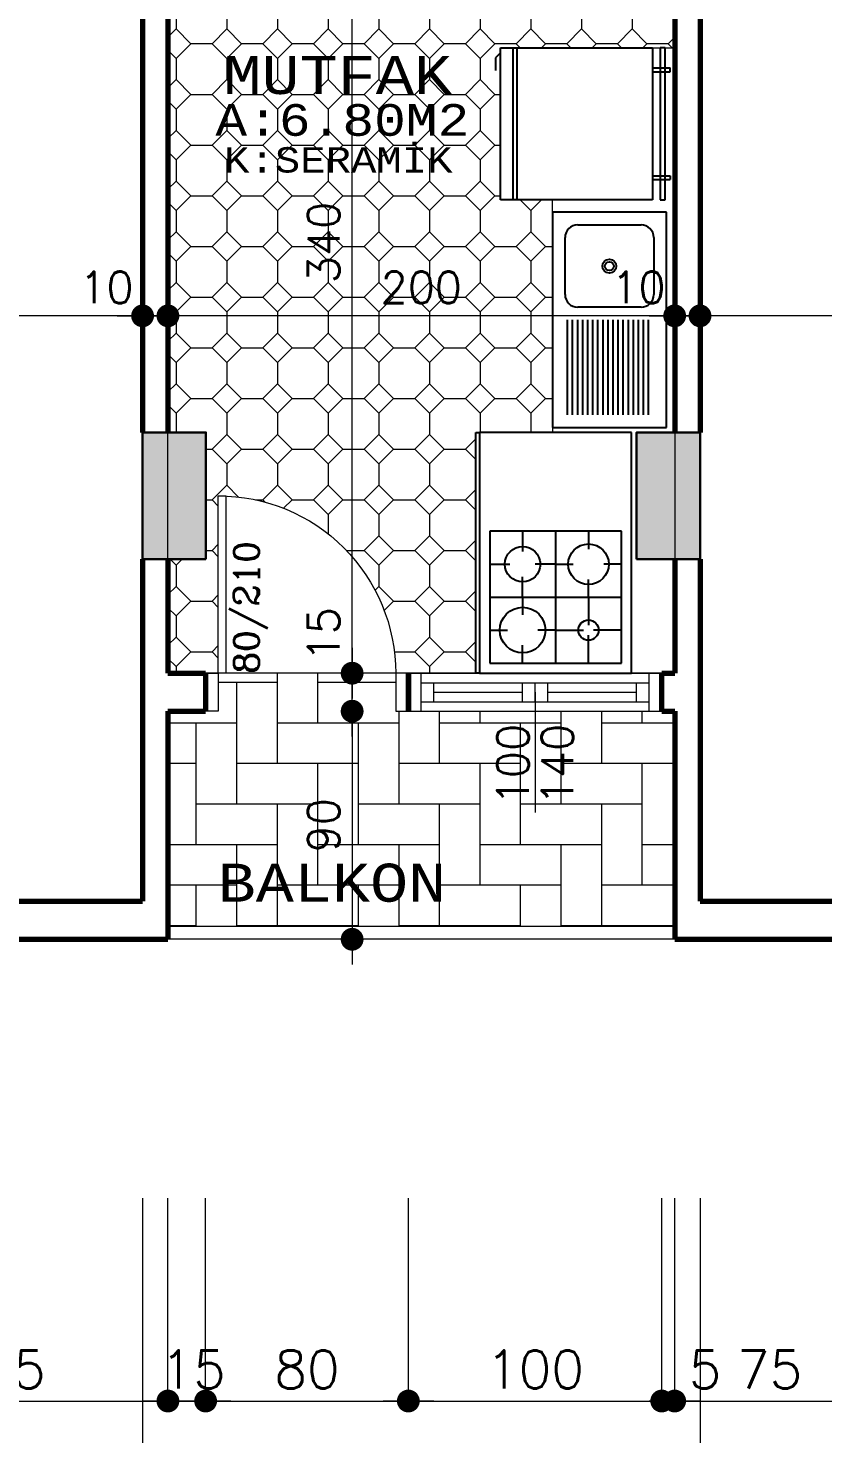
# Model space of a CAD drawing. Header units: millimetres. Extents: x 35860 to 71103, y -11298 to -8385.
# Drawn here: x 47421 to 47735, y -10969 to -10414 of the extents above; entities that cross this region are included whole.
import ezdxf
from ezdxf.enums import TextEntityAlignment as Align

# ---------------------------------------------------------------- set-up
doc = ezdxf.new("R2010")
doc.units = ezdxf.units.MM
doc.header["$MEASUREMENT"] = 0
doc.layers.get('0').update_dxf_attribs({"lineweight": 15})
doc.layers.get('Defpoints').update_dxf_attribs({"lineweight": 20})
for name, color, linetype, lineweight in [('02', 2, 'Continuous', 20), ('03_Yazı', 1, 'Continuous', 30), ('07', 3, 'Continuous', 70), ('Aks&Tefriş', 5, 'Continuous', 20), ('Kolon', 6, 'Continuous', 30), ('Merd&Balkon', 40, 'Continuous', 20), ('Ölçü', 140, 'Continuous', 20)]:
    doc.layers.add(name, color=color, linetype=linetype, lineweight=lineweight)
doc.layers.add('Lay_X', color=45, linetype='Continuous', lineweight=13, plot=False)
doc.layers.add('M-TEF', color=63, linetype='Continuous')
doc.styles.add('0', font='txt.shx')
doc.styles.add('C', font='')
doc.styles.add('C3', font='', dxfattribs={"height": 15})
doc.styles.add('ROMANC', font='romanc', dxfattribs={"height": 0.11})
doc.styles.get('C').set_extended_font_data('Courier New Tur')
doc.styles.get('C3').set_extended_font_data('Courier New Tur')
doc.dimstyles.new('2', dxfattribs={"dimtxt": 12.5, "dimasz": 1, "dimexe": 0, "dimexo": 0, "dimgap": 5, "dimtad": 1, "dimdec": 0, "dimlfac": -1, "dimzin": 12, "dimdsep": 46, "dimtxsty": '0', "dimblk": 'DOT', "dimcen": 2.5, "dimse1": 1, "dimse2": 1, "dimclrd": 256, "dimclrt": 1, "dimadec": 0, "dimazin": 0, "dimtfac": 1, "dimtdec": 0, "dimtmove": 0, "dimatfit": 0, "dimldrblk": 'DOT', "dimfxl": 1, "dimtolj": 1, "dimtzin": 0, "dimlwd": -1, "dimarcsym": 0})
doc.dimstyles.new('3', dxfattribs={"dimtxt": 15, "dimasz": 1, "dimexe": 0.18, "dimexo": 0.0625, "dimgap": 5, "dimtad": 1, "dimdec": 0, "dimlfac": -1, "dimzin": 12, "dimdsep": 46, "dimtxsty": '0', "dimblk": 'DOT', "dimcen": 2.5, "dimse1": 1, "dimse2": 1, "dimclrd": 256, "dimclrt": 1, "dimadec": 8, "dimazin": 0, "dimtfac": 1, "dimtdec": 0, "dimtmove": 0, "dimatfit": 0, "dimldrblk": 'DOT', "dimfxl": 1, "dimtolj": 1, "dimtzin": 0, "dimlwd": -1, "dimarcsym": 0})
doc.dimstyles.new('_VI80I', dxfattribs={"dimtxt": 15, "dimasz": 1, "dimexe": 0, "dimexo": 100, "dimgap": 5, "dimtad": 1, "dimdec": 0, "dimlfac": -1, "dimzin": 12, "dimdsep": 46, "dimtxsty": '0', "dimblk1": 'DOT80_2', "dimblk2": 'DOT80_1', "dimsah": 1, "dimcen": 2.5, "dimse1": 1, "dimse2": 1, "dimclrd": 256, "dimclrt": 1, "dimadec": 8, "dimazin": 0, "dimtfac": 1, "dimtdec": 0, "dimtmove": 0, "dimatfit": 0, "dimldrblk": 'DOT', "dimfxl": 1, "dimtolj": 1, "dimtzin": 0, "dimlwd": -1, "dimarcsym": 0})

# ---------------------------------------------------------------- blocks, each defined once
blk = doc.blocks.new('P_X_D_1_15-100')
at = {"layer": '02'}
for p, q in [((-50, 0), (50, 0)), ((-45, -15), (-45, 0)), ((45, -15), (45, 0)), ((-45, -3.75), (45, -3.75)), ((-40, -11.25), (-40, -3.75)), ((-5, -11.25), (-5, -3.75)), ((0, -11.25), (0, -3.75)), ((5, -11.25), (5, -3.75)), ((40, -11.25), (40, -3.75)), ((-40, -7.5), (-5, -7.5)), ((0, -7.5), (0, -55)), ((5, -7.5), (40, -7.5)), ((-50, -15), (50, -15)), ((-45, -11.25), (45, -11.25))]:
    blk.add_line(p, q, dxfattribs=at)
at = {"layer": '07'}
for p, q in [((-50, -15), (-50, 0)), ((50, -15), (50, 0))]:
    blk.add_line(p, q, dxfattribs=at)
at = {"layer": '03_Yazı', "style": '0', "flags": 8}
for tag, p in [('100', (-2.5, -20)), ('140', (15.09, -20))]:
    blk.add_attdef(tag, text='', height=12.5, rotation=90, dxfattribs=at).set_placement(p, align=Align.RIGHT)
blk = doc.blocks.new('DOT')
at = {"color": 0}
blk.add_line((-10, 0), (10, 0), dxfattribs=at)
at = {"color": 0, "const_width": 4.5}
blk.add_lwpolyline([(-2.25, 0, 1), (2.25, 0, 1)], format="xyb", close=True, dxfattribs=at)
blk = doc.blocks.new('*D584')
at = {"layer": 'Defpoints', "color": 0, "transparency": 16777216}
for p in [(47686.06, -10527.4), (47686.06, -10623.42), (47936.06, -10623.42)]:
    blk.add_point(p, dxfattribs=at)
at = {"layer": 'Ölçü', "transparency": 16777216}
blk.add_line((47935.06, -10527.4), (47687.06, -10527.4), dxfattribs=at)
at = {"layer": 'Ölçü', "transparency": 16777216, "rotation": 180}
blk.add_blockref('DOT', (47686.06, -10527.4), dxfattribs=at)
at = {"layer": 'Ölçü', "transparency": 16777216}
blk.add_blockref('DOT', (47936.06, -10527.4), dxfattribs=at)
at = {"layer": 'Ölçü', "color": 1, "transparency": 16777216, "insert": (47811.06, -10516.15), "char_height": 12.5, "attachment_point": 5, "style": '0'}
blk.add_mtext('\\A1;250', dxfattribs=at)
blk = doc.blocks.new('*D585')
at = {"layer": 'Defpoints', "color": 0, "transparency": 16777216}
for p in [(47676.06, -10527.4), (47676.06, -10623.42), (47686.06, -10623.42)]:
    blk.add_point(p, dxfattribs=at)
at = {"layer": 'Ölçü', "transparency": 16777216}
for p, q in [((47675.06, -10527.4), (47649.48, -10527.4)), ((47686.06, -10527.4), (47676.06, -10527.4)), ((47687.06, -10527.4), (47688.06, -10527.4))]:
    blk.add_line(p, q, dxfattribs=at)
blk.add_blockref('DOT', (47676.06, -10527.4), dxfattribs=at)
at = {"layer": 'Ölçü', "transparency": 16777216, "rotation": 180}
blk.add_blockref('DOT', (47686.06, -10527.4), dxfattribs=at)
at = {"layer": 'Ölçü', "color": 1, "transparency": 16777216, "insert": (47661.77, -10516.15), "char_height": 12.5, "attachment_point": 5, "style": '0'}
blk.add_mtext('\\A1;10', dxfattribs=at)
blk = doc.blocks.new('*D586')
at = {"layer": 'Defpoints', "color": 0, "transparency": 16777216}
for p in [(47476.06, -10527.4), (47476.06, -10623.42), (47676.06, -10623.42)]:
    blk.add_point(p, dxfattribs=at)
at = {"layer": 'Ölçü', "transparency": 16777216}
blk.add_line((47675.06, -10527.4), (47477.06, -10527.4), dxfattribs=at)
at = {"layer": 'Ölçü', "transparency": 16777216, "rotation": 180}
blk.add_blockref('DOT', (47476.06, -10527.4), dxfattribs=at)
at = {"layer": 'Ölçü', "transparency": 16777216}
blk.add_blockref('DOT', (47676.06, -10527.4), dxfattribs=at)
at = {"layer": 'Ölçü', "color": 1, "transparency": 16777216, "insert": (47576.06, -10516.15), "char_height": 12.5, "attachment_point": 5, "style": '0'}
blk.add_mtext('\\A1;200', dxfattribs=at)
blk = doc.blocks.new('*D587')
at = {"layer": 'Defpoints', "color": 0, "transparency": 16777216}
for p in [(47466.06, -10527.4), (47466.06, -10623.42), (47476.06, -10623.42)]:
    blk.add_point(p, dxfattribs=at)
at = {"layer": 'Ölçü', "transparency": 16777216}
for p, q in [((47465.06, -10527.4), (47439.48, -10527.4)), ((47476.06, -10527.4), (47466.06, -10527.4)), ((47477.06, -10527.4), (47478.06, -10527.4))]:
    blk.add_line(p, q, dxfattribs=at)
blk.add_blockref('DOT', (47466.06, -10527.4), dxfattribs=at)
at = {"layer": 'Ölçü', "transparency": 16777216, "rotation": 180}
blk.add_blockref('DOT', (47476.06, -10527.4), dxfattribs=at)
at = {"layer": 'Ölçü', "color": 1, "transparency": 16777216, "insert": (47451.77, -10516.15), "char_height": 12.5, "attachment_point": 5, "style": '0'}
blk.add_mtext('\\A1;10', dxfattribs=at)
blk = doc.blocks.new('*D588')
at = {"layer": 'Defpoints', "color": 0, "transparency": 16777216}
for p in [(47066.06, -10527.4), (47066.06, -10623.42), (47466.06, -10623.42)]:
    blk.add_point(p, dxfattribs=at)
at = {"layer": 'Ölçü', "transparency": 16777216}
blk.add_line((47465.06, -10527.4), (47067.06, -10527.4), dxfattribs=at)
at = {"layer": 'Ölçü', "transparency": 16777216, "rotation": 180}
blk.add_blockref('DOT', (47066.06, -10527.4), dxfattribs=at)
at = {"layer": 'Ölçü', "transparency": 16777216}
blk.add_blockref('DOT', (47466.06, -10527.4), dxfattribs=at)
at = {"layer": 'Ölçü', "color": 1, "transparency": 16777216, "insert": (47266.06, -10516.15), "char_height": 12.5, "attachment_point": 5, "style": '0'}
blk.add_mtext('\\A1;400', dxfattribs=at)
blk = doc.blocks.new('*D657')
at = {"layer": 'Defpoints', "color": 0, "transparency": 16777216}
for p in [(47489.95, -10668.42), (47548.77, -10668.42), (47489.95, -10683.42)]:
    blk.add_point(p, dxfattribs=at)
at = {"layer": 'Ölçü', "transparency": 16777216}
for p, q in [((47548.77, -10667.42), (47548.77, -10639.76)), ((47548.77, -10683.42), (47548.77, -10668.42)), ((47548.77, -10684.42), (47548.77, -10685.42))]:
    blk.add_line(p, q, dxfattribs=at)
for p, rotation in [((47548.77, -10668.42), 270), ((47548.77, -10683.42), 90)]:
    blk.add_blockref('DOT', p, dxfattribs=dict(at, rotation=rotation))
at = {"layer": 'Ölçü', "color": 1, "transparency": 16777216, "insert": (47537.52, -10653.09), "char_height": 12.5, "attachment_point": 5, "rotation": 90, "style": '0'}
blk.add_mtext('\\A1;15', dxfattribs=at)
blk = doc.blocks.new('*D658')
at = {"layer": 'Defpoints', "color": 0, "transparency": 16777216}
for p in [(47548.77, -10328.42), (47586.06, -10328.42), (47489.95, -10668.42)]:
    blk.add_point(p, dxfattribs=at)
at = {"layer": 'Ölçü', "transparency": 16777216}
blk.add_line((47548.77, -10667.42), (47548.77, -10329.42), dxfattribs=at)
for p, rotation in [((47548.77, -10328.42), 90), ((47548.77, -10668.42), 270)]:
    blk.add_blockref('DOT', p, dxfattribs=dict(at, rotation=rotation))
at = {"layer": 'Ölçü', "color": 1, "transparency": 16777216, "insert": (47537.52, -10498.42), "char_height": 12.5, "attachment_point": 5, "rotation": 90, "style": '0'}
blk.add_mtext('\\A1;340', dxfattribs=at)
blk = doc.blocks.new('*D671')
at = {"layer": 'Defpoints', "color": 0, "transparency": 16777216}
for p in [(47489.95, -10683.42), (47524.81, -10773.42), (47548.77, -10773.42)]:
    blk.add_point(p, dxfattribs=at)
at = {"layer": 'Ölçü', "transparency": 16777216}
blk.add_line((47548.77, -10684.42), (47548.77, -10772.42), dxfattribs=at)
for p, rotation in [((47548.77, -10683.42), 90), ((47548.77, -10773.42), 270)]:
    blk.add_blockref('DOT', p, dxfattribs=dict(at, rotation=rotation))
at = {"layer": 'Ölçü', "color": 1, "transparency": 16777216, "insert": (47537.52, -10728.42), "char_height": 12.5, "attachment_point": 5, "rotation": 90, "style": '0'}
blk.add_mtext('\\A1;90', dxfattribs=at)
blk = doc.blocks.new('DOT80_2')
at = {"color": 0}
blk.add_line((0, 0), (0, -80), dxfattribs=at)
blk.add_blockref('DOT', (0, 0))
blk = doc.blocks.new('DOT80_1')
at = {"color": 0}
blk.add_line((0, 0), (0, 80), dxfattribs=at)
blk.add_blockref('DOT', (0, 0))
blk = doc.blocks.new('*D853')
at = {"layer": 'Aks&Tefriş', "transparency": 16777216}
blk.add_line((47342.06, -10955.64), (47475.06, -10955.64), dxfattribs=at)
at = {"layer": 'Defpoints', "color": 0, "transparency": 16777216}
for p in [(47341.06, -10773.42), (47476.06, -10773.42), (47476.06, -10955.64)]:
    blk.add_point(p, dxfattribs=at)
at = {"layer": 'Aks&Tefriş', "transparency": 16777216, "rotation": 180}
blk.add_blockref('DOT80_2', (47341.06, -10955.64), dxfattribs=at)
at = {"layer": 'Aks&Tefriş', "transparency": 16777216}
blk.add_blockref('DOT80_1', (47476.06, -10955.64), dxfattribs=at)
at = {"layer": 'Aks&Tefriş', "color": 1, "transparency": 16777216, "insert": (47408.56, -10943.14), "char_height": 15, "attachment_point": 5, "style": '0'}
blk.add_mtext('\\A1;135', dxfattribs=at)
blk = doc.blocks.new('*D854')
at = {"layer": 'Aks&Tefriş', "transparency": 16777216}
blk.add_line((47477.06, -10955.64), (47489.95, -10955.64), dxfattribs=at)
at = {"layer": 'Defpoints', "color": 0, "transparency": 16777216}
for p in [(47490.95, -10683.42), (47476.06, -10773.42), (47490.95, -10955.64)]:
    blk.add_point(p, dxfattribs=at)
at = {"layer": 'Aks&Tefriş', "transparency": 16777216, "rotation": 180}
blk.add_blockref('DOT80_2', (47476.06, -10955.64), dxfattribs=at)
at = {"layer": 'Aks&Tefriş', "transparency": 16777216}
blk.add_blockref('DOT80_1', (47490.95, -10955.64), dxfattribs=at)
at = {"layer": 'Aks&Tefriş', "color": 1, "transparency": 16777216, "insert": (47486.06, -10943.14), "char_height": 15, "attachment_point": 5, "style": '0'}
blk.add_mtext('\\A1;15', dxfattribs=at)
blk = doc.blocks.new('*D855')
at = {"layer": 'Aks&Tefriş', "transparency": 16777216}
blk.add_line((47491.95, -10955.64), (47569.95, -10955.64), dxfattribs=at)
at = {"layer": 'Defpoints', "color": 0, "transparency": 16777216}
for p in [(47490.95, -10683.42), (47570.95, -10683.42), (47570.95, -10955.64)]:
    blk.add_point(p, dxfattribs=at)
at = {"layer": 'Aks&Tefriş', "transparency": 16777216, "rotation": 180}
blk.add_blockref('DOT80_2', (47490.95, -10955.64), dxfattribs=at)
at = {"layer": 'Aks&Tefriş', "transparency": 16777216}
blk.add_blockref('DOT80_1', (47570.95, -10955.64), dxfattribs=at)
at = {"layer": 'Aks&Tefriş', "color": 1, "transparency": 16777216, "insert": (47530.95, -10943.14), "char_height": 15, "attachment_point": 5, "style": '0'}
blk.add_mtext('\\A1;80', dxfattribs=at)
blk = doc.blocks.new('*D856')
at = {"layer": 'Aks&Tefriş', "transparency": 16777216}
blk.add_line((47571.95, -10955.64), (47669.95, -10955.64), dxfattribs=at)
at = {"layer": 'Defpoints', "color": 0, "transparency": 16777216}
for p in [(47570.95, -10683.42), (47670.95, -10683.42), (47670.95, -10955.64)]:
    blk.add_point(p, dxfattribs=at)
at = {"layer": 'Aks&Tefriş', "transparency": 16777216, "rotation": 180}
blk.add_blockref('DOT80_2', (47570.95, -10955.64), dxfattribs=at)
at = {"layer": 'Aks&Tefriş', "transparency": 16777216}
blk.add_blockref('DOT80_1', (47670.95, -10955.64), dxfattribs=at)
at = {"layer": 'Aks&Tefriş', "color": 1, "transparency": 16777216, "insert": (47620.95, -10943.14), "char_height": 15, "attachment_point": 5, "style": '0'}
blk.add_mtext('\\A1;100', dxfattribs=at)
blk = doc.blocks.new('*D857')
at = {"layer": 'Aks&Tefriş', "transparency": 16777216}
for p, q in [((47669.95, -10955.64), (47668.95, -10955.64)), ((47670.95, -10955.64), (47676.06, -10955.64)), ((47677.06, -10955.64), (47698.06, -10955.64))]:
    blk.add_line(p, q, dxfattribs=at)
at = {"layer": 'Defpoints', "color": 0, "transparency": 16777216}
for p in [(47670.95, -10683.42), (47676.06, -10773.42), (47676.06, -10955.64)]:
    blk.add_point(p, dxfattribs=at)
at = {"layer": 'Aks&Tefriş', "transparency": 16777216}
blk.add_blockref('DOT', (47670.95, -10955.64), dxfattribs=at)
at = {"layer": 'Aks&Tefriş', "transparency": 16777216, "rotation": 180}
blk.add_blockref('DOT', (47676.06, -10955.64), dxfattribs=at)
at = {"layer": 'Aks&Tefriş', "color": 1, "transparency": 16777216, "insert": (47688.06, -10943.14), "char_height": 15, "attachment_point": 5, "style": '0'}
blk.add_mtext('\\A1;5', dxfattribs=at)
blk = doc.blocks.new('*D858')
at = {"layer": 'Aks&Tefriş', "transparency": 16777216}
blk.add_line((47677.06, -10955.64), (47750.06, -10955.64), dxfattribs=at)
at = {"layer": 'Defpoints', "color": 0, "transparency": 16777216}
for p in [(47676.06, -10773.42), (47751.06, -10773.42), (47751.06, -10955.64)]:
    blk.add_point(p, dxfattribs=at)
at = {"layer": 'Aks&Tefriş', "transparency": 16777216, "rotation": 180}
blk.add_blockref('DOT80_2', (47676.06, -10955.64), dxfattribs=at)
at = {"layer": 'Aks&Tefriş', "transparency": 16777216}
blk.add_blockref('DOT80_1', (47751.06, -10955.64), dxfattribs=at)
at = {"layer": 'Aks&Tefriş', "color": 1, "transparency": 16777216, "insert": (47713.56, -10943.14), "char_height": 15, "attachment_point": 5, "style": '0'}
blk.add_mtext('\\A1;75', dxfattribs=at)

msp = doc.modelspace()

# ---------------------------------------------------------------- hatches: boundary and pattern name
h = msp.add_hatch()
h.set_pattern_fill('ANSI33', color=256, scale=30, style=0)
h.paths.add_polyline_path([(47466.06, -9402.81), (47466.06, -9351.71), (47491.06, -9352.81), (47491.06, -9402.81)])
h.paths.add_polyline_path([(47951.06, -9983.42), (47891.06, -9983.42), (47891.06, -10013.42), (47951.06, -10013.42)])
h.paths.add_polyline_path([(47926.06, -9628.42), (47951.06, -9628.42), (47951.06, -9678.42), (47926.06, -9678.42)])
h.paths.add_polyline_path([(47491.06, -9638.42), (47491.06, -9678.42), (47466.06, -9678.42), (47466.06, -9638.42)])
h.paths.add_polyline_path([(47926.06, -10368.42), (47951.06, -10368.42), (47951.06, -10318.42), (47926.06, -10318.42)])
h.paths.add_polyline_path([(47491.06, -10368.42), (47491.06, -10318.42), (47466.06, -10318.42), (47466.06, -10368.42)])
h.paths.add_polyline_path([(47926.06, -9423.08), (47926.06, -9371.98), (47951.06, -9373.08), (47951.06, -9423.08)])
h.paths.add_polyline_path([(47661.06, -9360.3), (47686.06, -9361.4), (47686.06, -9411.4), (47661.06, -9411.4)])
h.paths.add_polyline_path([(47391.06, -10138.42), (47366.06, -10138.42), (47366.06, -10073.42), (47391.06, -10073.42)])
h.paths.add_polyline_path([(47391.06, -9923.42), (47391.06, -9858.42), (47366.06, -9858.42), (47366.06, -9923.42)])
h.paths.add_polyline_path([(47661.06, -9873.42), (47661.06, -9878.42), (47666.06, -9878.42), (47756.06, -9878.42), (47756.06, -9858.42), (47661.06, -9858.42)])
h.paths.add_polyline_path([(47661.06, -10133.42), (47661.06, -10118.42), (47756.06, -10118.42), (47756.06, -10138.42), (47661.06, -10138.42)])
h.paths.add_polyline_path([(47661.06, -10623.42), (47686.06, -10623.42), (47686.06, -10573.42), (47661.06, -10573.42)])
h.paths.add_polyline_path([(47491.06, -10623.42), (47491.06, -10573.42), (47466.06, -10573.42), (47466.06, -10623.42)])
h.paths.add_polyline_path([(47926.06, -10623.42), (47926.06, -10573.42), (47951.06, -10573.42), (47951.06, -10623.42)])
h.paths.add_polyline_path([(47051.06, -9384.52), (47051.06, -9333.42), (47076.06, -9334.52), (47076.06, -9384.52)])
h.paths.add_polyline_path([(47101.06, -9678.42), (47051.06, -9678.42), (47051.06, -9653.42), (47101.06, -9653.42)])
h.paths.add_polyline_path([(47091.06, -9893.42), (47051.06, -9893.42), (47051.06, -9923.42), (47091.06, -9923.42)])
h.paths.add_polyline_path([(47076.06, -10623.42), (47076.06, -10573.42), (47051.06, -10573.42), (47051.06, -10623.42)])
h.paths.add_polyline_path([(47101.06, -10318.42), (47051.06, -10318.42), (47051.06, -10343.42), (47101.06, -10343.42)])
h = msp.add_hatch()
h.set_pattern_fill('SERAMIK1', color=256, scale=20, style=0, pattern_type=2)
h.set_pattern_definition([(315, (-2080.745, 5.8), (20.000006, -4e-15), [8.20244, -20.08184]), (0, (-2074.945, 0), (20, 20), [8.4, -11.6]), (45, (-2066.545, 0), (0, 20.000006), [8.20244, -20.08184]), (135, (-2060.745, 14.2), (-20.000006, 0), [8.20244, -20.08184]), (225, (-2074.945, 20), (-2e-15, -20.000006), [8.20244, -20.08184]), (270, (-2080.745, 14.2), (20, -20), [8.4, -11.6])])
h.paths.add_polyline_path([(47627.78, -10486.5), (47627.78, -10481.58), (47607.34, -10481.58), (47607.34, -10421.58), (47667.34, -10421.58), (47676.06, -10421.58), (47676.06, -10328.42), (47581.06, -10328.42, -0.40327), (47504.06, -10408.37), (47504.06, -10408.42), (47501.06, -10408.42), (47501.06, -10328.42), (47491.06, -10328.42), (47491.06, -10368.42), (47476.06, -10368.42), (47476.06, -10573.42), (47491.06, -10573.42), (47491.06, -10623.42), (47476.06, -10623.42), (47476.06, -10668.42), (47495.95, -10668.42), (47495.95, -10598.42), (47498.95, -10598.42), (47498.95, -10598.49, -0.401712), (47565.95, -10668.42), (47597.55, -10668.42), (47597.55, -10573.42), (47599.05, -10573.42), (47627.78, -10573.42), (47627.78, -10571.5)])
h.paths.add_polyline_path([(47558.35, -10506.77), (47593.77, -10506.77), (47593.77, -10525.52), (47558.35, -10525.52)], flags=24)
h.paths.add_polyline_path([(47528.14, -10517.17), (47528.14, -10479.67), (47546.89, -10479.67), (47546.89, -10517.17)], flags=24)
h.paths.add_polyline_path([(47492.72, -10474.43), (47593.87, -10474.43), (47593.87, -10454.6), (47492.72, -10454.6)], flags=24)
h.paths.add_polyline_path([(47488.87, -10460.18), (47600.93, -10460.18), (47600.93, -10439.11), (47488.87, -10439.11)], flags=24)
h.paths.add_polyline_path([(47491.94, -10444.13), (47594.19, -10444.13), (47594.19, -10421), (47491.94, -10421)], flags=24)
h = msp.add_hatch()
h.set_pattern_fill('SERAMIK9', color=256, scale=4, style=0, pattern_type=2)
h.set_pattern_definition([(0, (-2080.745, 0), (16, 16), [48, -16]), (90, (-2064.745, 0), (-16, -16), [48, -16])])
h.paths.add_polyline_path([(47676.06, -10683.42), (47670.95, -10683.42), (47570.95, -10683.42), (47565.95, -10683.42), (47565.95, -10668.42), (47495.95, -10668.42), (47495.95, -10683.42), (47490.95, -10683.42), (47476.06, -10683.42), (47476.06, -10758.42), (47476.06, -10768.42), (47676.06, -10768.42), (47676.06, -10758.42)])
h.paths.add_polyline_path([(47639.17, -10718.63), (47639.17, -10685.3), (47620.42, -10685.3), (47620.42, -10718.63)], flags=24)
h.paths.add_polyline_path([(47621.57, -10716.55), (47621.57, -10685.3), (47602.82, -10685.3), (47602.82, -10716.55)], flags=24)
h.paths.add_polyline_path([(47528.14, -10740.92), (47528.14, -10715.92), (47546.89, -10715.92), (47546.89, -10740.92)], flags=24)
h.paths.add_polyline_path([(47489.59, -10762.96), (47592.01, -10762.96), (47592.01, -10739.3), (47489.59, -10739.3)], flags=24)

# ---------------------------------------------------------------- linework, layer by layer
for p, q in [((47667.34, -10421.58), (47676.06, -10421.58)), ((47627.78, -10486.5), (47627.78, -10481.58)), ((47627.78, -10571.5), (47627.78, -10573.42))]:
    msp.add_line(p, q)
at = {"layer": '02'}
msp.add_line((47498.95, -10668.42), (47495.95, -10668.42), dxfattribs=at)
msp.add_lwpolyline([(47495.95, -10598.42, -0.414214), (47565.95, -10668.42), (47495.95, -10668.42), (47495.95, -10598.42), (47498.95, -10598.42), (47498.95, -10668.42)], format="xyb", dxfattribs=at)
for points in [[(47490.95, -10668.42), (47495.95, -10668.42), (47495.95, -10683.42), (47490.95, -10683.42)], [(47570.95, -10668.42), (47565.95, -10668.42), (47565.95, -10683.42), (47570.95, -10683.42)]]:
    msp.add_lwpolyline(points, dxfattribs=at)
at = {"layer": '07'}
for p, q in [((47676.06, -10328.42), (47676.06, -10573.42)), ((47686.06, -10328.42), (47686.06, -10573.42)), ((47466.06, -10368.42), (47466.06, -10573.42)), ((47476.06, -10368.42), (47476.06, -10573.42)), ((47466.06, -10623.42), (47466.06, -10758.42)), ((47476.06, -10623.42), (47476.06, -10668.42)), ((47676.06, -10623.42), (47676.06, -10668.42)), ((47686.06, -10623.42), (47686.06, -10758.42)), ((47476.06, -10668.42), (47490.95, -10668.42)), ((47490.95, -10668.42), (47490.95, -10683.42)), ((47570.95, -10668.42), (47570.95, -10683.42)), ((47670.95, -10668.42), (47676.06, -10668.42)), ((47476.06, -10683.42), (47490.95, -10683.42)), ((47476.06, -10683.42), (47476.06, -10758.42)), ((47670.95, -10683.42), (47676.06, -10683.42)), ((47676.06, -10683.42), (47676.06, -10758.42)), ((47341.06, -10758.42), (47466.06, -10758.42)), ((47476.06, -10758.42), (47476.06, -10773.42)), ((47676.06, -10758.42), (47676.06, -10773.42)), ((47686.06, -10758.42), (47751.06, -10758.42)), ((47341.06, -10773.42), (47476.06, -10773.42)), ((47676.06, -10773.42), (47751.06, -10773.42))]:
    msp.add_line(p, q, dxfattribs=at)
at = {"layer": 'Aks&Tefriş'}
for p, q in [((47466.06, -10875.64), (47466.06, -11160.64)), ((47686.06, -10875.64), (47686.06, -11160.64)), ((46951.06, -10955.64), (48051.06, -10955.64))]:
    msp.add_line(p, q, dxfattribs=at)
at = {"layer": 'Kolon'}
for points in [[(47491.06, -10623.42), (47491.06, -10573.42), (47466.06, -10573.42), (47466.06, -10573.42), (47466.06, -10623.42), (47466.06, -10623.42)], [(47661.06, -10623.42), (47686.06, -10623.42), (47686.06, -10623.42), (47686.06, -10573.42), (47661.06, -10573.42)]]:
    msp.add_lwpolyline(points, close=True, dxfattribs=at)
at = {"layer": 'Lay_X'}
for points in [[(47466.06, -10758.42), (47466.06, -10328.42), (47066.06, -10328.42), (47066.06, -10758.42)], [(47676.06, -10328.42), (47676.06, -10668.42), (47476.06, -10668.42), (47476.06, -10328.42)], [(47686.06, -10758.42), (47686.06, -10328.42), (47936.06, -10328.42), (47936.06, -10758.42)]]:
    msp.add_lwpolyline(points, close=True, dxfattribs=at)
at = {"layer": 'M-TEF'}
for p, q in [((47607.34, -10423.58), (47605.34, -10425.58)), ((47607.34, -10423.58), (47605.34, -10425.58)), ((47607.34, -10423.58), (47605.34, -10425.58)), ((47607.34, -10481.58), (47607.34, -10421.58)), ((47607.34, -10481.58), (47607.34, -10421.58)), ((47607.34, -10481.58), (47607.34, -10421.58)), ((47607.34, -10421.58), (47667.34, -10421.58)), ((47607.34, -10421.58), (47667.34, -10421.58)), ((47607.34, -10421.58), (47667.34, -10421.58)), ((47612.34, -10481.58), (47612.34, -10421.58)), ((47612.34, -10481.58), (47612.34, -10421.58)), ((47612.34, -10481.58), (47612.34, -10421.58)), ((47613.84, -10481.58), (47613.84, -10421.58)), ((47613.84, -10481.58), (47613.84, -10421.58)), ((47613.84, -10481.58), (47613.84, -10421.58)), ((47667.34, -10421.58), (47667.34, -10481.58)), ((47667.34, -10421.58), (47667.34, -10481.58)), ((47667.34, -10421.58), (47667.34, -10481.58)), ((47670.34, -10421.58), (47670.34, -10481.58)), ((47670.34, -10421.58), (47670.34, -10481.58)), ((47670.34, -10421.58), (47670.34, -10481.58)), ((47672.34, -10421.58), (47670.34, -10421.58)), ((47672.34, -10421.58), (47670.34, -10421.58)), ((47672.34, -10421.58), (47670.34, -10421.58)), ((47672.34, -10481.58), (47672.34, -10421.58)), ((47672.34, -10481.58), (47672.34, -10421.58)), ((47672.34, -10481.58), (47672.34, -10421.58)), ((47605.34, -10425.58), (47605.34, -10430.58)), ((47605.34, -10425.58), (47605.34, -10430.58)), ((47605.34, -10425.58), (47605.34, -10430.58)), ((47667.34, -10429.58), (47674.34, -10429.58)), ((47667.34, -10429.58), (47674.34, -10429.58)), ((47667.34, -10429.58), (47674.34, -10429.58)), ((47667.34, -10431.08), (47674.34, -10431.08)), ((47667.34, -10431.08), (47674.34, -10431.08)), ((47667.34, -10431.08), (47674.34, -10431.08)), ((47674.34, -10431.08), (47674.34, -10429.58)), ((47674.34, -10431.08), (47674.34, -10429.58)), ((47674.34, -10431.08), (47674.34, -10429.58)), ((47667.34, -10472.08), (47674.34, -10472.08)), ((47667.34, -10472.08), (47674.34, -10472.08)), ((47667.34, -10472.08), (47674.34, -10472.08)), ((47667.34, -10473.58), (47674.34, -10473.58)), ((47667.34, -10473.58), (47674.34, -10473.58)), ((47667.34, -10473.58), (47674.34, -10473.58)), ((47674.34, -10472.08), (47674.34, -10473.58)), ((47674.34, -10472.08), (47674.34, -10473.58)), ((47674.34, -10472.08), (47674.34, -10473.58)), ((47667.34, -10481.58), (47607.34, -10481.58)), ((47667.34, -10481.58), (47607.34, -10481.58)), ((47667.34, -10481.58), (47607.34, -10481.58)), ((47670.34, -10481.58), (47672.34, -10481.58)), ((47670.34, -10481.58), (47672.34, -10481.58)), ((47670.34, -10481.58), (47672.34, -10481.58)), ((47672.78, -10486.5), (47627.78, -10486.5)), ((47627.78, -10486.5), (47627.78, -10571.5)), ((47672.78, -10486.5), (47627.78, -10486.5)), ((47627.78, -10486.5), (47627.78, -10571.5)), ((47672.78, -10486.5), (47627.78, -10486.5)), ((47627.78, -10486.5), (47627.78, -10571.5)), ((47672.78, -10571.5), (47672.78, -10486.5)), ((47672.78, -10571.5), (47672.78, -10486.5)), ((47672.78, -10571.5), (47672.78, -10486.5)), ((47637.78, -10491.5), (47662.78, -10491.5)), ((47637.78, -10491.5), (47662.78, -10491.5)), ((47637.78, -10491.5), (47662.78, -10491.5)), ((47632.78, -10519), (47632.78, -10496.5)), ((47632.78, -10519), (47632.78, -10496.5)), ((47632.78, -10519), (47632.78, -10496.5)), ((47667.78, -10496.5), (47667.78, -10519)), ((47667.78, -10496.5), (47667.78, -10519)), ((47667.78, -10496.5), (47667.78, -10519)), ((47633.78, -10566.5), (47633.78, -10529)), ((47633.78, -10566.5), (47633.78, -10529)), ((47633.78, -10566.5), (47633.78, -10529)), ((47635.78, -10566.5), (47635.78, -10529)), ((47635.78, -10566.5), (47635.78, -10529)), ((47635.78, -10566.5), (47635.78, -10529)), ((47662.78, -10524), (47637.78, -10524)), ((47662.78, -10524), (47637.78, -10524)), ((47662.78, -10524), (47637.78, -10524)), ((47637.78, -10566.5), (47637.78, -10529)), ((47637.78, -10566.5), (47637.78, -10529)), ((47637.78, -10566.5), (47637.78, -10529)), ((47639.78, -10566.5), (47639.78, -10529)), ((47639.78, -10566.5), (47639.78, -10529)), ((47639.78, -10566.5), (47639.78, -10529)), ((47641.78, -10566.5), (47641.78, -10529)), ((47641.78, -10566.5), (47641.78, -10529)), ((47641.78, -10566.5), (47641.78, -10529)), ((47643.78, -10566.5), (47643.78, -10529)), ((47643.78, -10566.5), (47643.78, -10529)), ((47643.78, -10566.5), (47643.78, -10529)), ((47645.78, -10566.5), (47645.78, -10529)), ((47645.78, -10566.5), (47645.78, -10529)), ((47645.78, -10566.5), (47645.78, -10529)), ((47647.78, -10566.5), (47647.78, -10529)), ((47647.78, -10566.5), (47647.78, -10529)), ((47647.78, -10566.5), (47647.78, -10529)), ((47649.78, -10566.5), (47649.78, -10529)), ((47649.78, -10566.5), (47649.78, -10529)), ((47649.78, -10566.5), (47649.78, -10529)), ((47651.78, -10566.5), (47651.78, -10529)), ((47651.78, -10566.5), (47651.78, -10529)), ((47651.78, -10566.5), (47651.78, -10529)), ((47653.78, -10566.5), (47653.78, -10529)), ((47653.78, -10566.5), (47653.78, -10529)), ((47653.78, -10566.5), (47653.78, -10529)), ((47655.78, -10566.5), (47655.78, -10529)), ((47655.78, -10566.5), (47655.78, -10529)), ((47655.78, -10566.5), (47655.78, -10529)), ((47657.78, -10566.5), (47657.78, -10529)), ((47657.78, -10566.5), (47657.78, -10529)), ((47657.78, -10566.5), (47657.78, -10529)), ((47659.78, -10566.5), (47659.78, -10529)), ((47659.78, -10566.5), (47659.78, -10529)), ((47659.78, -10566.5), (47659.78, -10529)), ((47661.78, -10566.5), (47661.78, -10529)), ((47661.78, -10566.5), (47661.78, -10529)), ((47661.78, -10566.5), (47661.78, -10529)), ((47663.78, -10566.5), (47663.78, -10529)), ((47663.78, -10566.5), (47663.78, -10529)), ((47663.78, -10566.5), (47663.78, -10529)), ((47665.78, -10566.5), (47665.78, -10529)), ((47665.78, -10566.5), (47665.78, -10529)), ((47665.78, -10566.5), (47665.78, -10529)), ((47597.55, -10573.42), (47599.05, -10573.42)), ((47597.55, -10668.42), (47597.55, -10573.42)), ((47597.55, -10573.42), (47599.05, -10573.42)), ((47597.55, -10668.42), (47597.55, -10573.42)), ((47597.55, -10573.42), (47599.05, -10573.42)), ((47597.55, -10668.42), (47597.55, -10573.42)), ((47659.05, -10573.42), (47599.05, -10573.42)), ((47599.05, -10573.42), (47599.05, -10668.42)), ((47659.05, -10573.42), (47599.05, -10573.42)), ((47599.05, -10573.42), (47599.05, -10668.42)), ((47599.05, -10573.42), (47599.05, -10668.42)), ((47659.05, -10573.42), (47599.05, -10573.42)), ((47627.78, -10571.5), (47672.78, -10571.5)), ((47627.78, -10571.5), (47672.78, -10571.5)), ((47627.78, -10571.5), (47672.78, -10571.5)), ((47659.05, -10668.42), (47659.05, -10573.42)), ((47659.05, -10668.42), (47659.05, -10573.42)), ((47659.05, -10668.42), (47659.05, -10573.42)), ((47603.05, -10612.42), (47603.05, -10664.42)), ((47655.05, -10612.42), (47603.05, -10612.42)), ((47603.05, -10612.42), (47603.05, -10664.42)), ((47655.05, -10612.42), (47603.05, -10612.42)), ((47603.05, -10612.42), (47603.05, -10664.42)), ((47655.05, -10612.42), (47603.05, -10612.42)), ((47616.05, -10612.42), (47616.05, -10620.42)), ((47616.05, -10612.42), (47616.05, -10620.42)), ((47616.05, -10612.42), (47616.05, -10620.42)), ((47629.05, -10612.42), (47629.05, -10664.42)), ((47629.05, -10612.42), (47629.05, -10664.42)), ((47629.05, -10612.42), (47629.05, -10664.42)), ((47642.05, -10612.42), (47642.05, -10619.42)), ((47642.05, -10612.42), (47642.05, -10619.42)), ((47642.05, -10612.42), (47642.05, -10619.42)), ((47655.05, -10664.42), (47655.05, -10612.42)), ((47655.05, -10664.42), (47655.05, -10612.42)), ((47655.05, -10664.42), (47655.05, -10612.42)), ((47603.05, -10625.42), (47611.05, -10625.42)), ((47603.05, -10625.42), (47611.05, -10625.42)), ((47603.05, -10625.42), (47611.05, -10625.42)), ((47629.05, -10625.42), (47621.05, -10625.42)), ((47629.05, -10625.42), (47621.05, -10625.42)), ((47629.05, -10625.42), (47621.05, -10625.42)), ((47629.05, -10625.42), (47636.05, -10625.42)), ((47629.05, -10625.42), (47636.05, -10625.42)), ((47629.05, -10625.42), (47636.05, -10625.42)), ((47655.05, -10625.42), (47648.05, -10625.42)), ((47655.05, -10625.42), (47648.05, -10625.42)), ((47655.05, -10625.42), (47648.05, -10625.42)), ((47616.05, -10638.42), (47616.05, -10630.42)), ((47616.05, -10638.42), (47616.05, -10630.42)), ((47616.05, -10638.42), (47616.05, -10630.42)), ((47642.05, -10638.42), (47642.05, -10631.42)), ((47642.05, -10638.42), (47642.05, -10631.42)), ((47642.05, -10638.42), (47642.05, -10631.42)), ((47603.05, -10638.42), (47655.05, -10638.42)), ((47603.05, -10638.42), (47655.05, -10638.42)), ((47603.05, -10638.42), (47655.05, -10638.42)), ((47616.05, -10638.42), (47616.05, -10645.42)), ((47616.05, -10638.42), (47616.05, -10645.42)), ((47616.05, -10638.42), (47616.05, -10645.42)), ((47642.05, -10638.42), (47642.05, -10649.42)), ((47642.05, -10638.42), (47642.05, -10649.42)), ((47642.05, -10638.42), (47642.05, -10649.42)), ((47603.05, -10651.42), (47610.05, -10651.42)), ((47603.05, -10651.42), (47610.05, -10651.42)), ((47603.05, -10651.42), (47610.05, -10651.42)), ((47629.05, -10651.42), (47622.05, -10651.42)), ((47629.05, -10651.42), (47622.05, -10651.42)), ((47629.05, -10651.42), (47622.05, -10651.42)), ((47629.05, -10651.42), (47640.05, -10651.42)), ((47629.05, -10651.42), (47640.05, -10651.42)), ((47629.05, -10651.42), (47640.05, -10651.42)), ((47642.05, -10664.42), (47642.05, -10653.42)), ((47642.05, -10664.42), (47642.05, -10653.42)), ((47642.05, -10664.42), (47642.05, -10653.42)), ((47655.05, -10651.42), (47644.05, -10651.42)), ((47655.05, -10651.42), (47644.05, -10651.42)), ((47655.05, -10651.42), (47644.05, -10651.42)), ((47616.05, -10664.42), (47616.05, -10657.42)), ((47616.05, -10664.42), (47616.05, -10657.42)), ((47616.05, -10664.42), (47616.05, -10657.42)), ((47603.05, -10664.42), (47655.05, -10664.42)), ((47603.05, -10664.42), (47655.05, -10664.42)), ((47603.05, -10664.42), (47655.05, -10664.42)), ((47599.05, -10668.42), (47597.55, -10668.42)), ((47599.05, -10668.42), (47597.55, -10668.42)), ((47599.05, -10668.42), (47597.55, -10668.42)), ((47599.05, -10668.42), (47659.05, -10668.42)), ((47599.05, -10668.42), (47659.05, -10668.42)), ((47599.05, -10668.42), (47659.05, -10668.42))]:
    msp.add_line(p, q, dxfattribs=at)
for centre, radius in [((47650.28, -10507.8), 2.75), ((47650.28, -10507.8), 2.75), ((47650.28, -10507.8), 2.75), ((47650.28, -10507.8), 1.75), ((47650.28, -10507.8), 1.75), ((47650.28, -10507.8), 1.75), ((47642.05, -10625.42), 8), ((47642.05, -10625.42), 8), ((47642.05, -10625.42), 8), ((47616.05, -10625.42), 7), ((47616.05, -10625.42), 7), ((47616.05, -10625.42), 7), ((47616.05, -10651.42), 9), ((47616.05, -10651.42), 9), ((47616.05, -10651.42), 9), ((47642.05, -10651.42), 4), ((47642.05, -10651.42), 4), ((47642.05, -10651.42), 4)]:
    msp.add_circle(centre, radius, dxfattribs=at)
for centre, start, end in [((47637.78, -10496.5), 90, 180), ((47637.78, -10496.5), 90, 180), ((47637.78, -10496.5), 90, 180), ((47662.78, -10496.5), 0, 90), ((47662.78, -10496.5), 0, 90), ((47662.78, -10496.5), 0, 90), ((47637.78, -10519), 180, 270), ((47637.78, -10519), 180, 270), ((47637.78, -10519), 180, 270), ((47662.78, -10519), 270, 0), ((47662.78, -10519), 270, 0), ((47662.78, -10519), 270, 0)]:
    msp.add_arc(centre, 5, start, end, dxfattribs=at)
at = {"layer": 'Merd&Balkon'}
for p, q in [((47676.06, -10768.42), (47476.06, -10768.42)), ((47676.06, -10773.42), (47476.06, -10773.42))]:
    msp.add_line(p, q, dxfattribs=at)

# ---------------------------------------------------------------- block references
at = {"layer": '02'}
msp.add_blockref('P_X_D_1_15-100', (47620.95, -10668.42), dxfattribs=at).add_auto_attribs({'100': '100', '140': '140'})

# ---------------------------------------------------------------- texts
at = {"layer": '03_Yazı', "style": 'ROMANC'}
msp.add_text('80/210', height=10, rotation=90, dxfattribs=at).set_placement((47512.01, -10668.61))
at = {"layer": '03_Yazı', "style": 'C3'}
msp.add_text('BALKON', height=15, dxfattribs=at).set_placement((47540.8, -10751.09), align=Align.MIDDLE_CENTER)
at = {"layer": '03_Yazı', "style": 'C', "flags": 12}
for tag, text, height, p in [('MUTFAK', 'MUTFAK', 15, (47543.07, -10432.35)), ('K:SERAMİK', 'K:SERAMİK', 10, (47543.3, -10465.84))]:
    msp.add_attdef(tag, text=text, height=height, dxfattribs=at).set_placement(p, align=Align.MIDDLE_CENTER)
at = {"layer": '03_Yazı', "style": 'C'}
msp.add_attdef('A:6.80M2', text='A:10.00m2', height=12.5, dxfattribs=at).set_placement((47544.9, -10450.1), align=Align.MIDDLE_CENTER)

# ---------------------------------------------------------------- dimensions: what is measured, and where the dimension line sits
at = {"layer": 'Aks&Tefriş'}
dim = msp.add_linear_dim(base=(47490.95, -10955.64), p1=(47476.06, -10773.42), p2=(47490.95, -10683.42), dimstyle='_VI80I', override={"dimtmove": 1}, dxfattribs=at)
dim.commit()
dim.dimension.update_dxf_attribs({"geometry": '*D854', "text_midpoint": (47486.06, -10955.64), "dimtype": 160})
for base, p1, p2, picture, middle in [((47570.95, -10955.64), (47490.95, -10683.42), (47570.95, -10683.42), '*D855', (47530.95, -10943.14)), ((47670.95, -10955.64), (47570.95, -10683.42), (47670.95, -10683.42), '*D856', (47620.95, -10943.14)), ((47476.06, -10955.64), (47341.06, -10773.42), (47476.06, -10773.42), '*D853', (47408.56, -10943.14)), ((47751.06, -10955.64), (47676.06, -10773.42), (47751.06, -10773.42), '*D858', (47713.56, -10943.14))]:
    dim = msp.add_linear_dim(base=base, p1=p1, p2=p2, dimstyle='_VI80I', override={"dimtmove": 1}, dxfattribs=at)
    dim.commit()
    dim.dimension.update_dxf_attribs({"geometry": picture, "text_midpoint": middle})
dim = msp.add_linear_dim(base=(47676.06, -10955.64), p1=(47670.95, -10683.42), p2=(47676.06, -10773.42), dimstyle='3', dxfattribs=at)
dim.commit()
dim.dimension.update_dxf_attribs({"geometry": '*D857', "text_midpoint": (47688.06, -10943.14)})
at = {"layer": 'Ölçü'}
for base, p1, p2, angle, picture, middle in [((47548.77, -10328.42), (47489.95, -10668.42), (47586.06, -10328.42), 90, '*D658', (47537.52, -10498.42)), ((47066.06, -10527.4), (47466.06, -10623.42), (47066.06, -10623.42), 180, '*D588', (47266.06, -10516.15)), ((47466.06, -10527.4), (47476.06, -10623.42), (47466.06, -10623.42), 180, '*D587', (47451.77, -10516.15)), ((47476.06, -10527.4), (47676.06, -10623.42), (47476.06, -10623.42), 180, '*D586', (47576.06, -10516.15)), ((47676.06, -10527.4), (47686.06, -10623.42), (47676.06, -10623.42), 180, '*D585', (47661.77, -10516.15)), ((47686.06, -10527.4), (47936.06, -10623.42), (47686.06, -10623.42), 180, '*D584', (47811.06, -10516.15)), ((47548.77, -10668.42), (47489.95, -10683.42), (47489.95, -10668.42), 90, '*D657', (47537.52, -10653.09))]:
    dim = msp.add_linear_dim(base=base, p1=p1, p2=p2, angle=angle, dimstyle='2', dxfattribs=at)
    dim.commit()
    dim.dimension.update_dxf_attribs({"geometry": picture, "text_midpoint": middle})
dim = msp.add_linear_dim(base=(47548.77, -10773.42), p1=(47489.95, -10683.42), p2=(47524.81, -10773.42), angle=90, dimstyle='2', override={"dimtmove": 1}, dxfattribs=at)
dim.commit()
dim.dimension.update_dxf_attribs({"geometry": '*D671', "text_midpoint": (47537.52, -10728.42)})

doc.saveas('drawing.dxf')
